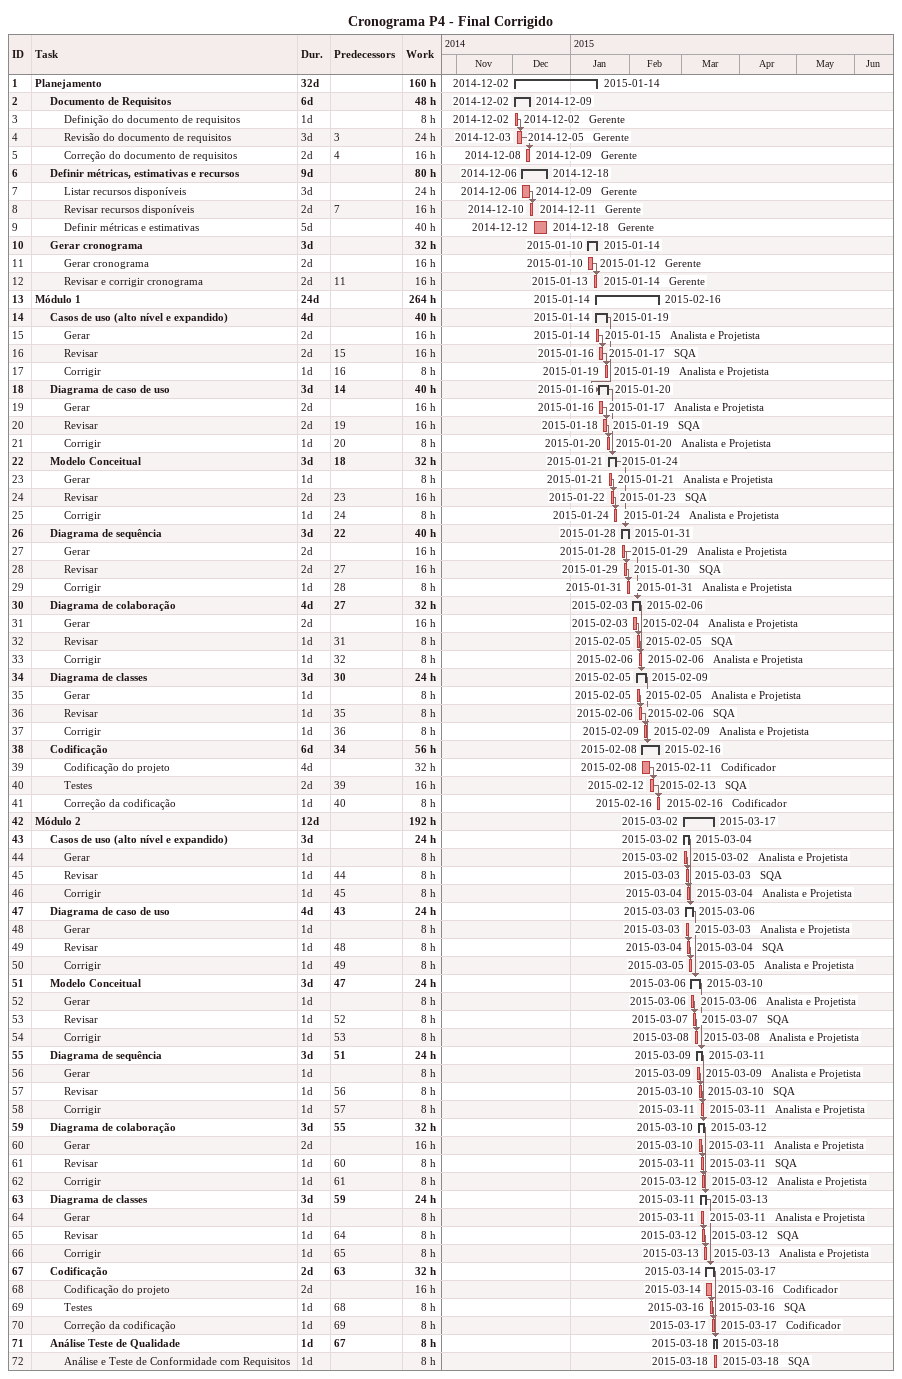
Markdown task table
Cronograma P4 - Final Corrigido

| ID | Level | Task | Duration | Start | Finish | Predecessors | Resources | Work (h) |
|---|---|---|---|---|---|---|---|---|
| 1 | 1 | **Planejamento** | 32d | 2014-12-02 | 2015-01-14 |  |  | 160 |
| 2 | 2 | **Documento de Requisitos** | 6d | 2014-12-02 | 2014-12-09 |  |  | 48 |
| 3 | 3 | Definição do documento de requisitos | 1d | 2014-12-02 | 2014-12-02 |  | Gerente | 8 |
| 4 | 3 | Revisão do documento de requisitos | 3d | 2014-12-03 | 2014-12-05 | 3 | Gerente | 24 |
| 5 | 3 | Correção do documento de requisitos | 2d | 2014-12-08 | 2014-12-09 | 4 | Gerente | 16 |
| 6 | 2 | **Definir métricas, estimativas e recursos** | 9d | 2014-12-06 | 2014-12-18 |  |  | 80 |
| 7 | 3 | Listar recursos disponíveis | 3d | 2014-12-06 | 2014-12-09 |  | Gerente | 24 |
| 8 | 3 | Revisar recursos disponíveis | 2d | 2014-12-10 | 2014-12-11 | 7 | Gerente | 16 |
| 9 | 3 | Definir métricas e estimativas | 5d | 2014-12-12 | 2014-12-18 |  | Gerente | 40 |
| 10 | 2 | **Gerar cronograma** | 3d | 2015-01-10 | 2015-01-14 |  |  | 32 |
| 11 | 3 | Gerar cronograma | 2d | 2015-01-10 | 2015-01-12 |  | Gerente | 16 |
| 12 | 3 | Revisar e corrigir cronograma | 2d | 2015-01-13 | 2015-01-14 | 11 | Gerente | 16 |
| 13 | 1 | **Módulo 1** | 24d | 2015-01-14 | 2015-02-16 |  |  | 264 |
| 14 | 2 | **Casos de uso (alto nível e expandido)** | 4d | 2015-01-14 | 2015-01-19 |  |  | 40 |
| 15 | 3 | Gerar | 2d | 2015-01-14 | 2015-01-15 |  | Analista e Projetista | 16 |
| 16 | 3 | Revisar | 2d | 2015-01-16 | 2015-01-17 | 15 | SQA | 16 |
| 17 | 3 | Corrigir | 1d | 2015-01-19 | 2015-01-19 | 16 | Analista e Projetista | 8 |
| 18 | 2 | **Diagrama de caso de uso** | 3d | 2015-01-16 | 2015-01-20 | 14 |  | 40 |
| 19 | 3 | Gerar | 2d | 2015-01-16 | 2015-01-17 |  | Analista e Projetista | 16 |
| 20 | 3 | Revisar | 2d | 2015-01-18 | 2015-01-19 | 19 | SQA | 16 |
| 21 | 3 | Corrigir | 1d | 2015-01-20 | 2015-01-20 | 20 | Analista e Projetista | 8 |
| 22 | 2 | **Modelo Conceitual** | 3d | 2015-01-21 | 2015-01-24 | 18 |  | 32 |
| 23 | 3 | Gerar | 1d | 2015-01-21 | 2015-01-21 |  | Analista e Projetista | 8 |
| 24 | 3 | Revisar | 2d | 2015-01-22 | 2015-01-23 | 23 | SQA | 16 |
| 25 | 3 | Corrigir | 1d | 2015-01-24 | 2015-01-24 | 24 | Analista e Projetista | 8 |
| 26 | 2 | **Diagrama de sequência** | 3d | 2015-01-28 | 2015-01-31 | 22 |  | 40 |
| 27 | 3 | Gerar | 2d | 2015-01-28 | 2015-01-29 |  | Analista e Projetista | 16 |
| 28 | 3 | Revisar | 2d | 2015-01-29 | 2015-01-30 | 27 | SQA | 16 |
| 29 | 3 | Corrigir | 1d | 2015-01-31 | 2015-01-31 | 28 | Analista e Projetista | 8 |
| 30 | 2 | **Diagrama de colaboração** | 4d | 2015-02-03 | 2015-02-06 | 27 |  | 32 |
| 31 | 3 | Gerar | 2d | 2015-02-03 | 2015-02-04 |  | Analista e Projetista | 16 |
| 32 | 3 | Revisar | 1d | 2015-02-05 | 2015-02-05 | 31 | SQA | 8 |
| 33 | 3 | Corrigir | 1d | 2015-02-06 | 2015-02-06 | 32 | Analista e Projetista | 8 |
| 34 | 2 | **Diagrama de classes** | 3d | 2015-02-05 | 2015-02-09 | 30 |  | 24 |
| 35 | 3 | Gerar | 1d | 2015-02-05 | 2015-02-05 |  | Analista e Projetista | 8 |
| 36 | 3 | Revisar | 1d | 2015-02-06 | 2015-02-06 | 35 | SQA | 8 |
| 37 | 3 | Corrigir | 1d | 2015-02-09 | 2015-02-09 | 36 | Analista e Projetista | 8 |
| 38 | 2 | **Codificação** | 6d | 2015-02-08 | 2015-02-16 | 34 |  | 56 |
| 39 | 3 | Codificação do projeto | 4d | 2015-02-08 | 2015-02-11 |  | Codificador | 32 |
| 40 | 3 | Testes | 2d | 2015-02-12 | 2015-02-13 | 39 | SQA | 16 |
| 41 | 3 | Correção da codificação | 1d | 2015-02-16 | 2015-02-16 | 40 | Codificador | 8 |
| 42 | 1 | **Módulo 2** | 12d | 2015-03-02 | 2015-03-17 |  |  | 192 |
| 43 | 2 | **Casos de uso (alto nível e expandido)** | 3d | 2015-03-02 | 2015-03-04 |  |  | 24 |
| 44 | 3 | Gerar | 1d | 2015-03-02 | 2015-03-02 |  | Analista e Projetista | 8 |
| 45 | 3 | Revisar | 1d | 2015-03-03 | 2015-03-03 | 44 | SQA | 8 |
| 46 | 3 | Corrigir | 1d | 2015-03-04 | 2015-03-04 | 45 | Analista e Projetista | 8 |
| 47 | 2 | **Diagrama de caso de uso** | 4d | 2015-03-03 | 2015-03-06 | 43 |  | 24 |
| 48 | 3 | Gerar | 1d | 2015-03-03 | 2015-03-03 |  | Analista e Projetista | 8 |
| 49 | 3 | Revisar | 1d | 2015-03-04 | 2015-03-04 | 48 | SQA | 8 |
| 50 | 3 | Corrigir | 1d | 2015-03-05 | 2015-03-05 | 49 | Analista e Projetista | 8 |
| 51 | 2 | **Modelo Conceitual** | 3d | 2015-03-06 | 2015-03-10 | 47 |  | 24 |
| 52 | 3 | Gerar | 1d | 2015-03-06 | 2015-03-06 |  | Analista e Projetista | 8 |
| 53 | 3 | Revisar | 1d | 2015-03-07 | 2015-03-07 | 52 | SQA | 8 |
| 54 | 3 | Corrigir | 1d | 2015-03-08 | 2015-03-08 | 53 | Analista e Projetista | 8 |
| 55 | 2 | **Diagrama de sequência** | 3d | 2015-03-09 | 2015-03-11 | 51 |  | 24 |
| 56 | 3 | Gerar | 1d | 2015-03-09 | 2015-03-09 |  | Analista e Projetista | 8 |
| 57 | 3 | Revisar | 1d | 2015-03-10 | 2015-03-10 | 56 | SQA | 8 |
| 58 | 3 | Corrigir | 1d | 2015-03-11 | 2015-03-11 | 57 | Analista e Projetista | 8 |
| 59 | 2 | **Diagrama de colaboração** | 3d | 2015-03-10 | 2015-03-12 | 55 |  | 32 |
| 60 | 3 | Gerar | 2d | 2015-03-10 | 2015-03-11 |  | Analista e Projetista | 16 |
| 61 | 3 | Revisar | 1d | 2015-03-11 | 2015-03-11 | 60 | SQA | 8 |
| 62 | 3 | Corrigir | 1d | 2015-03-12 | 2015-03-12 | 61 | Analista e Projetista | 8 |
| 63 | 2 | **Diagrama de classes** | 3d | 2015-03-11 | 2015-03-13 | 59 |  | 24 |
| 64 | 3 | Gerar | 1d | 2015-03-11 | 2015-03-11 |  | Analista e Projetista | 8 |
| 65 | 3 | Revisar | 1d | 2015-03-12 | 2015-03-12 | 64 | SQA | 8 |
| 66 | 3 | Corrigir | 1d | 2015-03-13 | 2015-03-13 | 65 | Analista e Projetista | 8 |
| 67 | 2 | **Codificação** | 2d | 2015-03-14 | 2015-03-17 | 63 |  | 32 |
| 68 | 3 | Codificação do projeto | 2d | 2015-03-14 | 2015-03-16 |  | Codificador | 16 |
| 69 | 3 | Testes | 1d | 2015-03-16 | 2015-03-16 | 68 | SQA | 8 |
| 70 | 3 | Correção da codificação | 1d | 2015-03-17 | 2015-03-17 | 69 | Codificador | 8 |
| 71 | 2 | **Análise Teste de Qualidade** | 1d | 2015-03-18 | 2015-03-18 | 67 |  | 8 |
| 72 | 3 | Análise e Teste de Conformidade com Requisitos | 1d | 2015-03-18 | 2015-03-18 |  | SQA | 8 |
